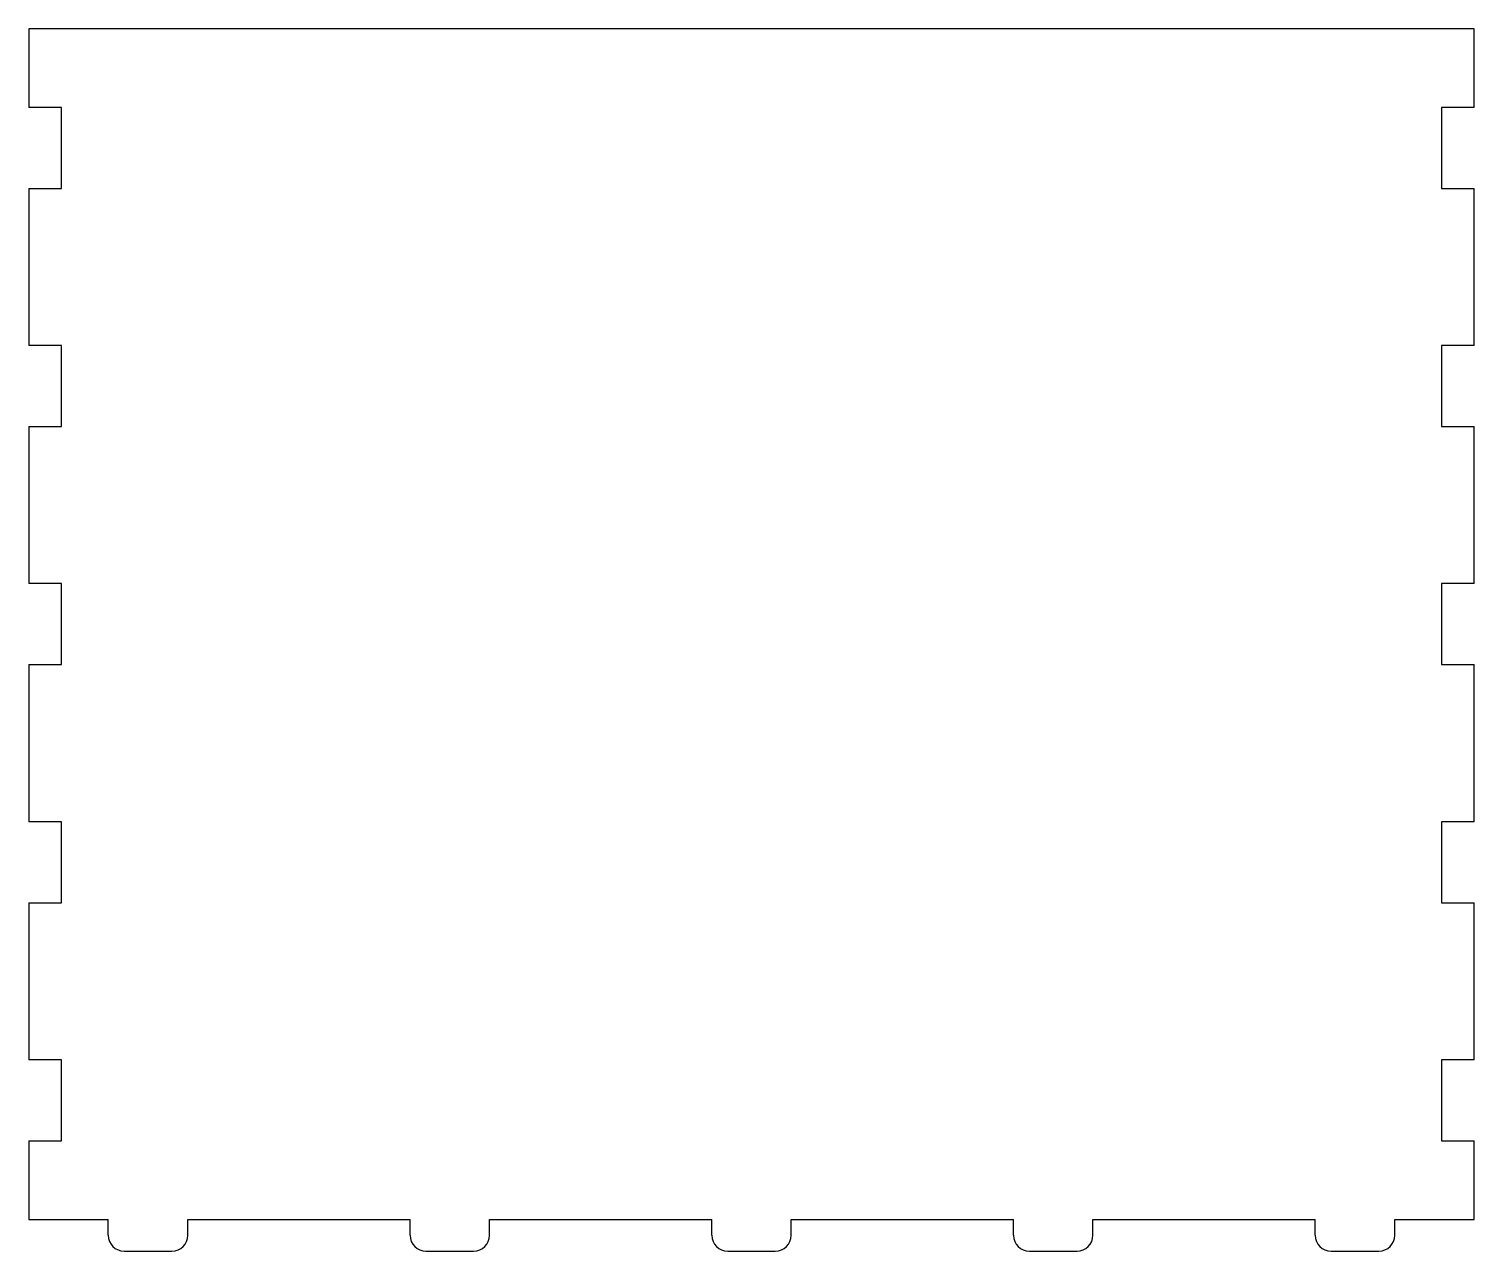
# Model space of a CAD drawing. Header units: millimetres. Extents: x -214 to -32, y 175 to 329.
import ezdxf

# ---------------------------------------------------------------- set-up
doc = ezdxf.new("R2010")
doc.units = ezdxf.units.MM

msp = doc.modelspace()

# ---------------------------------------------------------------- linework, layer by layer
at = {"color": 7, "linetype": 'Continuous', "lineweight": 25}
for p, q in [((-32, 329), (-214, 329)), ((-214, 329), (-214, 319.1)), ((-32, 319.1), (-32, 329)), ((-209.9, 319.1), (-214, 319.1)), ((-209.9, 308.9), (-209.9, 319.1)), ((-36.1, 319.1), (-36.1, 308.9)), ((-32, 319.1), (-36.1, 319.1)), ((-214, 308.9), (-209.9, 308.9)), ((-214, 308.9), (-214, 289.1)), ((-36.1, 308.9), (-32, 308.9)), ((-32, 289.1), (-32, 308.9)), ((-209.9, 289.1), (-214, 289.1)), ((-209.9, 278.9), (-209.9, 289.1)), ((-36.1, 289.1), (-36.1, 278.9)), ((-32, 289.1), (-36.1, 289.1)), ((-214, 278.9), (-209.9, 278.9)), ((-214, 278.9), (-214, 259.1)), ((-36.1, 278.9), (-32, 278.9)), ((-32, 259.1), (-32, 278.9)), ((-209.9, 259.1), (-214, 259.1)), ((-209.9, 248.9), (-209.9, 259.1)), ((-36.1, 259.1), (-36.1, 248.9)), ((-32, 259.1), (-36.1, 259.1)), ((-214, 248.9), (-209.9, 248.9)), ((-214, 248.9), (-214, 229.1)), ((-36.1, 248.9), (-32, 248.9)), ((-32, 229.1), (-32, 248.9)), ((-209.9, 229.1), (-214, 229.1)), ((-209.9, 218.9), (-209.9, 229.1)), ((-36.1, 229.1), (-36.1, 218.9)), ((-32, 229.1), (-36.1, 229.1)), ((-214, 218.9), (-209.9, 218.9)), ((-214, 218.9), (-214, 199.1)), ((-36.1, 218.9), (-32, 218.9)), ((-32, 199.1), (-32, 218.9)), ((-209.9, 199.1), (-214, 199.1)), ((-209.9, 188.9), (-209.9, 199.1)), ((-36.1, 199.1), (-36.1, 188.9)), ((-32, 199.1), (-36.1, 199.1)), ((-214, 188.9), (-209.9, 188.9)), ((-214, 188.9), (-214, 179)), ((-36.1, 188.9), (-32, 188.9)), ((-32, 179), (-32, 188.9)), ((-214, 179), (-204, 179)), ((-204, 177), (-204, 179)), ((-194, 177), (-194, 179)), ((-194, 179), (-166, 179)), ((-166, 177), (-166, 179)), ((-156, 177), (-156, 179)), ((-156, 179), (-128, 179)), ((-128, 177), (-128, 179)), ((-118, 177), (-118, 179)), ((-118, 179), (-90, 179)), ((-90, 177), (-90, 179)), ((-80, 177), (-80, 179)), ((-80, 179), (-52, 179)), ((-52, 177), (-52, 179)), ((-42, 177), (-42, 179)), ((-42, 179), (-32, 179)), ((-202, 175), (-196, 175)), ((-164, 175), (-158, 175)), ((-126, 175), (-120, 175)), ((-88, 175), (-82, 175)), ((-50, 175), (-44, 175))]:
    msp.add_line(p, q, dxfattribs=at)
for centre, start, end in [((-202, 177), 180, 270), ((-196, 177), 270, 0), ((-164, 177), 180, 270), ((-158, 177), 270, 0), ((-126, 177), 180, 270), ((-120, 177), 270, 0), ((-88, 177), 180, 270), ((-82, 177), 270, 0), ((-50, 177), 180, 270), ((-44, 177), 270, 0)]:
    msp.add_arc(centre, 2, start, end, dxfattribs=at)

doc.saveas('drawing.dxf')
